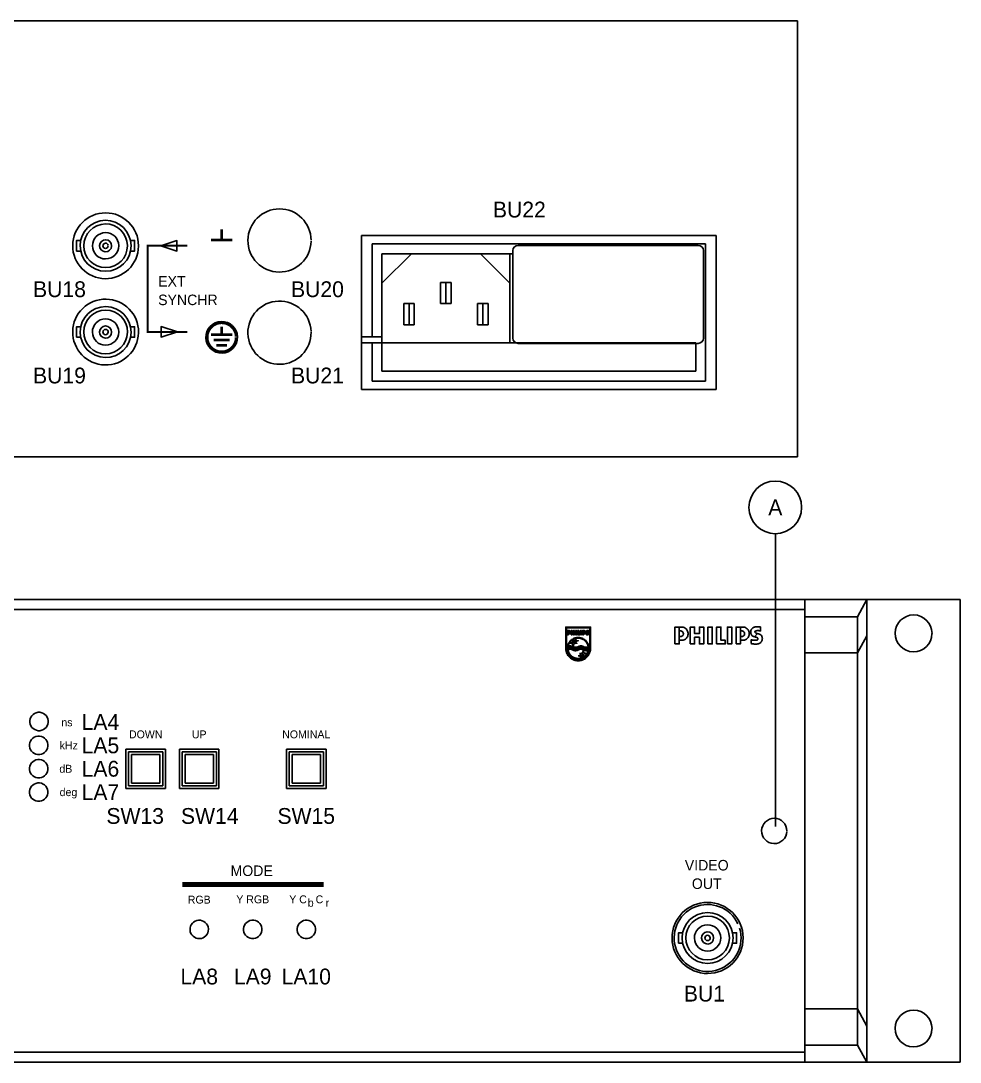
# Model space of a CAD drawing. Extents: x 10 to 493, y 12 to 210.
# Drawn here: x 314.1 to 492.5, y 12.1 to 209.8 of the extents above; entities that cross this region are included whole.
import ezdxf
from ezdxf.enums import TextEntityAlignment as Align

# ---------------------------------------------------------------- set-up
doc = ezdxf.new("R2010")
doc.units = 0
for name, color, linetype in [('KOMPONENT', 10, 'CONTINUOUS'), ('PH-LOGO', 1, 'CONTINUOUS'), ('SERVICE', 5, 'CONTINUOUS'), ('TEKST', 7, 'CONTINUOUS')]:
    doc.layers.add(name, color=color, linetype=linetype)

# ---------------------------------------------------------------- blocks, each defined once
blk = doc.blocks.new('LOGO')
at = {"layer": 'PH-LOGO', "color": 0, "linetype": 'CONTINUOUS'}
for p, q in [((-44.77, 8.26), (-44.88, 8.26)), ((-23.41, 7.03), (-23.84, 7.03))]:
    blk.add_line(p, q, dxfattribs=at)
for points in [[(-45.39, 5.5), (-45.39, 9.54), (-40.67, 9.54), (-40.67, 5.5), (-40.8, 5.5), (-40.8, 9.41), (-45.26, 9.41), (-45.26, 5.5), (-45.39, 5.5)], [(-45.08, 8.09), (-44.88, 8.09), (-44.88, 8.7), (-44.88, 8.88), (-45.08, 8.88), (-45.08, 8.09)], [(-44.88, 8.7), (-44.8, 8.7), (-44.76, 8.69), (-44.73, 8.68), (-44.72, 8.66), (-44.7, 8.64), (-44.69, 8.61), (-44.68, 8.56), (-44.69, 8.51), (-44.71, 8.48), (-44.75, 8.45), (-44.78, 8.44), (-44.8, 8.44), (-44.88, 8.44), (-44.88, 8.26), (-44.76, 8.26), (-44.73, 8.26), (-44.69, 8.27), (-44.65, 8.28), (-44.61, 8.3), (-44.59, 8.32), (-44.56, 8.34), (-44.54, 8.37), (-44.51, 8.39), (-44.5, 8.43), (-44.48, 8.46), (-44.46, 8.51), (-44.46, 8.55), (-44.46, 8.6), (-44.47, 8.64), (-44.48, 8.69), (-44.51, 8.74), (-44.56, 8.8), (-44.6, 8.83), (-44.64, 8.85), (-44.69, 8.87), (-44.73, 8.88), (-44.77, 8.88), (-44.88, 8.88), (-44.88, 8.7)], [(-44.36, 8.09), (-44.15, 8.09), (-44.15, 8.4), (-43.93, 8.4), (-43.93, 8.09), (-43.73, 8.09), (-43.73, 8.88), (-43.93, 8.88), (-43.93, 8.57), (-44.15, 8.57), (-44.15, 8.88), (-44.36, 8.88), (-44.36, 8.09)], [(-43.53, 8.09), (-43.53, 8.88), (-43.32, 8.88), (-43.32, 8.09), (-43.53, 8.09)], [(-43.13, 8.09), (-42.72, 8.09), (-42.72, 8.26), (-42.92, 8.26), (-42.92, 8.88), (-43.13, 8.88), (-43.13, 8.09)], [(-42.62, 8.09), (-42.62, 8.88), (-42.41, 8.88), (-42.41, 8.09), (-42.62, 8.09)], [(-42.21, 8.09), (-42.01, 8.09), (-42.01, 8.7), (-42.01, 8.88), (-42.21, 8.88), (-42.21, 8.09)], [(-42.01, 8.7), (-41.93, 8.7), (-41.89, 8.69), (-41.87, 8.68), (-41.85, 8.66), (-41.83, 8.64), (-41.82, 8.61), (-41.81, 8.56), (-41.82, 8.51), (-41.85, 8.48), (-41.88, 8.45), (-41.91, 8.44), (-41.93, 8.44), (-42.01, 8.44), (-42.01, 8.26), (-41.89, 8.26), (-41.86, 8.26), (-41.82, 8.27), (-41.78, 8.28), (-41.75, 8.3), (-41.72, 8.32), (-41.69, 8.34), (-41.67, 8.37), (-41.65, 8.39), (-41.63, 8.43), (-41.61, 8.46), (-41.6, 8.51), (-41.59, 8.55), (-41.59, 8.6), (-41.6, 8.64), (-41.62, 8.69), (-41.65, 8.74), (-41.69, 8.8), (-41.73, 8.83), (-41.77, 8.85), (-41.82, 8.87), (-41.86, 8.88), (-41.9, 8.88), (-42.01, 8.88), (-42.01, 8.7)], [(-41.19, 8.57), (-41.21, 8.58), (-41.23, 8.59), (-41.26, 8.6), (-41.28, 8.61), (-41.3, 8.62), (-41.31, 8.64), (-41.31, 8.66), (-41.31, 8.67), (-41.29, 8.69), (-41.26, 8.7), (-41.24, 8.71), (-41.21, 8.71), (-41.18, 8.71), (-41.15, 8.71), (-41.12, 8.71), (-41.09, 8.7), (-41.06, 8.7), (-41.04, 8.7), (-41.05, 8.88), (-41.07, 8.88), (-41.1, 8.89), (-41.13, 8.89), (-41.16, 8.89), (-41.19, 8.89), (-41.22, 8.89), (-41.25, 8.89), (-41.28, 8.89), (-41.31, 8.88), (-41.33, 8.88), (-41.36, 8.87), (-41.38, 8.86), (-41.41, 8.84), (-41.43, 8.82), (-41.44, 8.81), (-41.46, 8.79), (-41.48, 8.77), (-41.49, 8.74), (-41.5, 8.71), (-41.5, 8.68), (-41.5, 8.65), (-41.5, 8.62), (-41.5, 8.59), (-41.5, 8.57), (-41.49, 8.54), (-41.48, 8.52), (-41.47, 8.5), (-41.45, 8.49), (-41.44, 8.47), (-41.41, 8.46), (-41.39, 8.44), (-41.36, 8.44), (-41.35, 8.43), (-41.34, 8.43), (-41.19, 8.57)], [(-41.49, 8.1), (-41.46, 8.1), (-41.42, 8.09), (-41.38, 8.09), (-41.35, 8.08), (-41.32, 8.08), (-41.28, 8.08), (-41.25, 8.08), (-41.22, 8.08), (-41.18, 8.09), (-41.14, 8.09), (-41.11, 8.11), (-41.08, 8.12), (-41.06, 8.14), (-41.03, 8.16), (-41.01, 8.18), (-41, 8.21), (-40.98, 8.23), (-40.97, 8.27), (-40.96, 8.31), (-40.96, 8.34), (-40.96, 8.38), (-40.97, 8.41), (-40.98, 8.43), (-40.99, 8.46), (-41.01, 8.48), (-41.02, 8.5), (-41.04, 8.51), (-41.06, 8.52), (-41.09, 8.54), (-41.11, 8.55), (-41.13, 8.56), (-41.16, 8.57), (-41.17, 8.57), (-41.19, 8.57), (-41.34, 8.43), (-41.31, 8.42), (-41.28, 8.41), (-41.25, 8.4), (-41.22, 8.39), (-41.19, 8.38), (-41.18, 8.36), (-41.17, 8.35), (-41.17, 8.33), (-41.17, 8.31), (-41.18, 8.3), (-41.19, 8.28), (-41.22, 8.27), (-41.25, 8.27), (-41.27, 8.26), (-41.31, 8.26), (-41.34, 8.26), (-41.36, 8.26), (-41.39, 8.27), (-41.42, 8.27), (-41.45, 8.28), (-41.47, 8.28), (-41.49, 8.28), (-41.49, 8.1)], [(-24.67, 6.34), (-23.84, 6.34), (-23.84, 8.82), (-23.84, 9.54), (-24.67, 9.54), (-24.67, 6.34)], [(-23.84, 8.82), (-23.53, 8.82), (-23.39, 8.79), (-23.27, 8.72), (-23.19, 8.66), (-23.13, 8.57), (-23.07, 8.46), (-23.04, 8.24), (-23.1, 8.03), (-23.19, 7.93), (-23.32, 7.82), (-23.45, 7.76), (-23.55, 7.75), (-23.84, 7.75), (-23.84, 7.03), (-23.38, 7.03), (-23.23, 7.04), (-23.1, 7.07), (-22.91, 7.13), (-22.78, 7.19), (-22.66, 7.27), (-22.55, 7.37), (-22.47, 7.46), (-22.38, 7.56), (-22.3, 7.71), (-22.23, 7.85), (-22.18, 8.03), (-22.16, 8.19), (-22.16, 8.4), (-22.19, 8.59), (-22.26, 8.78), (-22.38, 8.99), (-22.55, 9.21), (-22.72, 9.34), (-22.88, 9.43), (-23.09, 9.5), (-23.23, 9.52), (-23.41, 9.54), (-23.84, 9.54), (-23.84, 8.82)], [(-21.75, 6.34), (-20.92, 6.34), (-20.92, 7.6), (-20.02, 7.6), (-20.02, 6.34), (-19.19, 6.34), (-19.19, 9.54), (-20.02, 9.54), (-20.02, 8.29), (-20.92, 8.29), (-20.92, 9.54), (-21.75, 9.54), (-21.75, 6.34)], [(-18.39, 6.34), (-18.39, 9.54), (-17.56, 9.54), (-17.56, 6.34), (-18.39, 6.34)], [(-16.76, 6.34), (-15.09, 6.34), (-15.09, 7.03), (-15.92, 7.03), (-15.92, 9.54), (-16.76, 9.54), (-16.76, 6.34)], [(-14.69, 6.34), (-14.69, 9.54), (-13.86, 9.54), (-13.86, 6.34), (-14.69, 6.34)], [(-13.06, 6.34), (-12.22, 6.34), (-12.22, 8.82), (-12.22, 9.54), (-13.06, 9.54), (-13.06, 6.34)], [(-12.22, 8.82), (-11.92, 8.82), (-11.77, 8.79), (-11.65, 8.72), (-11.58, 8.66), (-11.51, 8.57), (-11.45, 8.46), (-11.43, 8.24), (-11.48, 8.03), (-11.57, 7.93), (-11.71, 7.82), (-11.84, 7.76), (-11.93, 7.75), (-12.22, 7.75), (-12.22, 7.03), (-11.76, 7.03), (-11.62, 7.04), (-11.48, 7.07), (-11.3, 7.13), (-11.17, 7.19), (-11.05, 7.27), (-10.94, 7.37), (-10.85, 7.46), (-10.76, 7.56), (-10.68, 7.71), (-10.62, 7.85), (-10.56, 8.03), (-10.55, 8.19), (-10.55, 8.4), (-10.57, 8.59), (-10.64, 8.78), (-10.76, 8.99), (-10.94, 9.21), (-11.11, 9.34), (-11.27, 9.43), (-11.48, 9.5), (-11.62, 9.52), (-11.79, 9.54), (-12.22, 9.54), (-12.22, 8.82)], [(-8.97, 8.3), (-9.05, 8.32), (-9.15, 8.36), (-9.27, 8.39), (-9.36, 8.45), (-9.42, 8.49), (-9.46, 8.55), (-9.48, 8.64), (-9.46, 8.71), (-9.37, 8.77), (-9.28, 8.82), (-9.17, 8.85), (-9.07, 8.87), (-8.93, 8.87), (-8.82, 8.86), (-8.69, 8.85), (-8.57, 8.83), (-8.47, 8.81), (-8.39, 8.8), (-8.4, 9.53), (-8.49, 9.55), (-8.61, 9.56), (-8.74, 9.58), (-8.84, 9.58), (-8.97, 9.59), (-9.1, 9.58), (-9.22, 9.58), (-9.33, 9.58), (-9.45, 9.55), (-9.56, 9.52), (-9.65, 9.49), (-9.77, 9.44), (-9.86, 9.38), (-9.95, 9.32), (-10.01, 9.24), (-10.09, 9.16), (-10.14, 9.09), (-10.18, 8.99), (-10.22, 8.86), (-10.24, 8.75), (-10.26, 8.62), (-10.25, 8.5), (-10.23, 8.38), (-10.22, 8.27), (-10.19, 8.17), (-10.15, 8.08), (-10.1, 8.01), (-10.04, 7.94), (-9.97, 7.87), (-9.89, 7.82), (-9.78, 7.77), (-9.69, 7.74), (-9.63, 7.73), (-9.57, 7.7), (-8.97, 8.3)], [(-10.18, 6.39), (-10.06, 6.37), (-9.89, 6.35), (-9.77, 6.33), (-9.63, 6.32), (-9.49, 6.3), (-9.36, 6.3), (-9.23, 6.31), (-9.09, 6.31), (-8.94, 6.33), (-8.8, 6.36), (-8.67, 6.42), (-8.54, 6.48), (-8.44, 6.55), (-8.35, 6.64), (-8.27, 6.72), (-8.19, 6.83), (-8.15, 6.92), (-8.1, 7.06), (-8.07, 7.22), (-8.06, 7.35), (-8.07, 7.5), (-8.1, 7.64), (-8.14, 7.73), (-8.18, 7.82), (-8.24, 7.92), (-8.31, 7.99), (-8.38, 8.06), (-8.47, 8.1), (-8.56, 8.16), (-8.65, 8.2), (-8.75, 8.24), (-8.84, 8.27), (-8.91, 8.28), (-8.97, 8.3), (-9.57, 7.7), (-9.46, 7.67), (-9.36, 7.63), (-9.24, 7.59), (-9.1, 7.54), (-9, 7.5), (-8.93, 7.44), (-8.9, 7.38), (-8.89, 7.31), (-8.9, 7.23), (-8.94, 7.18), (-9, 7.13), (-9.11, 7.08), (-9.22, 7.05), (-9.32, 7.04), (-9.45, 7.04), (-9.57, 7.04), (-9.68, 7.04), (-9.79, 7.06), (-9.91, 7.07), (-10.03, 7.1), (-10.11, 7.12), (-10.18, 7.13), (-10.18, 6.39)], [(-45.08, 5.5), (-45.08, 5.55), (-45.08, 5.61), (-45.08, 5.67), (-45.07, 5.72), (-45.07, 5.77), (-45.06, 5.83), (-45.05, 5.88), (-45.04, 5.93), (-45.02, 5.99), (-45.01, 6.04), (-45, 6.09), (-44.98, 6.15), (-44.96, 6.22), (-44.93, 6.27), (-44.9, 6.35), (-44.87, 6.41), (-44.85, 6.46), (-44.8, 6.54), (-44.77, 6.6), (-44.72, 6.68), (-44.67, 6.74), (-44.6, 6.82), (-44.53, 6.9), (-44.46, 6.97), (-44.39, 7.04), (-44.31, 7.11), (-44.21, 7.18), (-44.07, 7.27), (-43.92, 7.35), (-43.81, 7.4), (-43.7, 7.44), (-43.62, 7.47), (-43.51, 7.5), (-43.43, 7.52), (-43.33, 7.53), (-43.21, 7.55), (-43.1, 7.55), (-43.03, 7.56), (-43.03, 7.43), (-43.11, 7.42), (-43.18, 7.42), (-43.28, 7.41), (-43.37, 7.4), (-43.47, 7.38), (-43.55, 7.36), (-43.64, 7.33), (-43.73, 7.3), (-43.8, 7.27), (-43.87, 7.24), (-43.94, 7.2), (-44.01, 7.16), (-44.08, 7.11), (-44.16, 7.07), (-44.23, 7.01), (-44.28, 6.96), (-44.33, 6.92), (-44.38, 6.87), (-44.44, 6.82), (-44.47, 6.77), (-44.51, 6.73), (-44.55, 6.68), (-44.59, 6.63), (-44.63, 6.57), (-44.68, 6.5), (-44.71, 6.45), (-44.76, 6.35), (-44.79, 6.29), (-44.81, 6.24), (-44.84, 6.16), (-44.87, 6.08), (-44.89, 6), (-44.91, 5.93), (-44.92, 5.86), (-44.94, 5.77), (-44.95, 5.68), (-44.95, 5.61), (-44.96, 5.56), (-44.96, 5.5), (-45.08, 5.5)], [(-44.06, 5.82), (-44.06, 5.7), (-44.1, 5.72), (-44.16, 5.75), (-44.21, 5.77), (-44.26, 5.78), (-44.31, 5.8), (-44.36, 5.81), (-44.41, 5.82), (-44.46, 5.83), (-44.52, 5.83), (-44.57, 5.83), (-44.63, 5.83), (-44.68, 5.83), (-44.73, 5.82), (-44.78, 5.81), (-44.82, 5.8), (-44.87, 5.79), (-44.91, 5.78), (-44.94, 5.76), (-44.94, 5.77), (-44.91, 5.9), (-44.88, 5.91), (-44.85, 5.92), (-44.78, 5.94), (-44.72, 5.95), (-44.66, 5.96), (-44.62, 5.96), (-44.56, 5.96), (-44.51, 5.96), (-44.46, 5.96), (-44.42, 5.95), (-44.36, 5.94), (-44.31, 5.93), (-44.28, 5.92), (-44.23, 5.9), (-44.2, 5.89), (-44.17, 5.88), (-44.13, 5.86), (-44.09, 5.84), (-44.06, 5.82)], [(-44.69, 6.47), (-44.08, 6.58), (-43.98, 7.19), (-43.87, 6.58), (-43.26, 6.47), (-43.87, 6.37), (-43.98, 5.75), (-44.08, 6.37), (-44.69, 6.47)], [(-43.94, 6.93), (-43.54, 7), (-43.48, 7.39), (-43.41, 7), (-43.02, 6.93), (-43.41, 6.87), (-43.48, 6.47), (-43.54, 6.87), (-43.94, 6.93)], [(-40.98, 5.5), (-40.98, 5.55), (-40.98, 5.61), (-40.99, 5.67), (-40.99, 5.72), (-41, 5.77), (-41.01, 5.83), (-41.01, 5.88), (-41.02, 5.93), (-41.04, 5.99), (-41.05, 6.04), (-41.07, 6.09), (-41.09, 6.15), (-41.11, 6.22), (-41.13, 6.27), (-41.16, 6.35), (-41.19, 6.41), (-41.22, 6.46), (-41.26, 6.54), (-41.3, 6.6), (-41.34, 6.68), (-41.39, 6.74), (-41.46, 6.82), (-41.53, 6.9), (-41.6, 6.97), (-41.68, 7.04), (-41.75, 7.11), (-41.85, 7.18), (-42, 7.27), (-42.14, 7.35), (-42.26, 7.4), (-42.37, 7.44), (-42.45, 7.47), (-42.55, 7.5), (-42.63, 7.52), (-42.73, 7.53), (-42.85, 7.55), (-42.97, 7.55), (-43.03, 7.56), (-43.03, 7.43), (-42.96, 7.42), (-42.88, 7.42), (-42.79, 7.41), (-42.69, 7.4), (-42.6, 7.38), (-42.51, 7.36), (-42.42, 7.33), (-42.34, 7.3), (-42.26, 7.27), (-42.19, 7.24), (-42.13, 7.2), (-42.05, 7.16), (-41.98, 7.11), (-41.91, 7.07), (-41.84, 7.01), (-41.78, 6.96), (-41.73, 6.92), (-41.68, 6.87), (-41.63, 6.82), (-41.59, 6.77), (-41.55, 6.73), (-41.51, 6.68), (-41.47, 6.63), (-41.43, 6.57), (-41.39, 6.5), (-41.36, 6.45), (-41.31, 6.35), (-41.28, 6.29), (-41.25, 6.24), (-41.22, 6.16), (-41.2, 6.08), (-41.17, 6), (-41.16, 5.93), (-41.14, 5.86), (-41.13, 5.77), (-41.12, 5.68), (-41.11, 5.61), (-41.11, 5.56), (-41.11, 5.5), (-40.98, 5.5)], [(-42.01, 5.82), (-42.01, 5.7), (-42.05, 5.72), (-42.11, 5.75), (-42.15, 5.77), (-42.21, 5.78), (-42.26, 5.8), (-42.31, 5.81), (-42.36, 5.82), (-42.41, 5.83), (-42.47, 5.83), (-42.52, 5.83), (-42.57, 5.83), (-42.63, 5.83), (-42.68, 5.82), (-42.73, 5.81), (-42.77, 5.8), (-42.82, 5.79), (-42.85, 5.78), (-42.89, 5.76), (-42.92, 5.75), (-42.97, 5.73), (-43, 5.71), (-43.03, 5.7), (-43.03, 5.82), (-42.99, 5.85), (-42.95, 5.87), (-42.9, 5.89), (-42.86, 5.9), (-42.83, 5.91), (-42.8, 5.92), (-42.73, 5.94), (-42.67, 5.95), (-42.61, 5.96), (-42.56, 5.96), (-42.51, 5.96), (-42.46, 5.96), (-42.41, 5.96), (-42.36, 5.95), (-42.31, 5.94), (-42.26, 5.93), (-42.22, 5.92), (-42.18, 5.9), (-42.15, 5.89), (-42.11, 5.88), (-42.07, 5.86), (-42.04, 5.84), (-42.01, 5.82)], [(-45.39, 5.5), (-45.39, 5.45), (-45.39, 5.38), (-45.38, 5.31), (-45.38, 5.25), (-45.37, 5.19), (-45.36, 5.13), (-45.35, 5.07), (-45.34, 5.01), (-45.32, 4.95), (-45.31, 4.89), (-45.29, 4.83), (-45.27, 4.76), (-45.24, 4.68), (-45.22, 4.62), (-45.18, 4.53), (-45.14, 4.46), (-45.12, 4.4), (-45.07, 4.32), (-45.03, 4.24), (-44.97, 4.16), (-44.92, 4.08), (-44.84, 3.99), (-44.76, 3.9), (-44.68, 3.82), (-44.59, 3.74), (-44.5, 3.66), (-44.39, 3.58), (-44.22, 3.47), (-44.05, 3.38), (-43.92, 3.32), (-43.79, 3.27), (-43.71, 3.24), (-43.58, 3.21), (-43.49, 3.19), (-43.37, 3.17), (-43.24, 3.15), (-43.1, 3.15), (-43.03, 3.14), (-43.03, 3.28), (-43.12, 3.28), (-43.21, 3.28), (-43.32, 3.29), (-43.43, 3.31), (-43.53, 3.33), (-43.63, 3.36), (-43.74, 3.39), (-43.84, 3.43), (-43.93, 3.46), (-44, 3.5), (-44.08, 3.54), (-44.17, 3.59), (-44.26, 3.64), (-44.33, 3.7), (-44.41, 3.76), (-44.48, 3.81), (-44.54, 3.86), (-44.6, 3.92), (-44.66, 3.98), (-44.71, 4.04), (-44.75, 4.08), (-44.79, 4.14), (-44.84, 4.2), (-44.89, 4.27), (-44.94, 4.35), (-44.97, 4.41), (-45.03, 4.51), (-45.06, 4.59), (-45.09, 4.66), (-45.13, 4.74), (-45.16, 4.83), (-45.19, 4.93), (-45.2, 5.01), (-45.22, 5.09), (-45.24, 5.2), (-45.25, 5.3), (-45.26, 5.38), (-45.26, 5.44), (-45.26, 5.5), (-45.39, 5.5)], [(-45.08, 5.5), (-45.08, 5.46), (-45.08, 5.4), (-45.08, 5.34), (-45.07, 5.28), (-45.07, 5.23), (-45.06, 5.18), (-45.05, 5.13), (-45.04, 5.08), (-45.02, 5.02), (-45.01, 4.97), (-45, 4.91), (-44.98, 4.85), (-44.96, 4.79), (-44.93, 4.73), (-44.9, 4.66), (-44.87, 4.59), (-44.85, 4.54), (-44.8, 4.47), (-44.77, 4.41), (-44.72, 4.33), (-44.67, 4.27), (-44.6, 4.19), (-44.53, 4.11), (-44.46, 4.04), (-44.39, 3.97), (-44.31, 3.9), (-44.21, 3.82), (-44.07, 3.73), (-43.92, 3.65), (-43.81, 3.6), (-43.7, 3.56), (-43.62, 3.54), (-43.51, 3.51), (-43.43, 3.49), (-43.33, 3.47), (-43.21, 3.46), (-43.1, 3.45), (-43.03, 3.45), (-43.03, 3.58), (-43.11, 3.58), (-43.18, 3.59), (-43.28, 3.6), (-43.37, 3.61), (-43.47, 3.63), (-43.55, 3.65), (-43.64, 3.68), (-43.73, 3.71), (-43.8, 3.74), (-43.87, 3.77), (-43.94, 3.81), (-44.01, 3.85), (-44.08, 3.9), (-44.16, 3.94), (-44.23, 4), (-44.28, 4.04), (-44.33, 4.09), (-44.38, 4.14), (-44.44, 4.19), (-44.47, 4.23), (-44.51, 4.28), (-44.55, 4.33), (-44.59, 4.38), (-44.63, 4.44), (-44.68, 4.5), (-44.71, 4.56), (-44.76, 4.65), (-44.79, 4.71), (-44.81, 4.77), (-44.84, 4.85), (-44.87, 4.93), (-44.89, 5.01), (-44.91, 5.07), (-44.92, 5.15), (-44.94, 5.24), (-44.95, 5.32), (-44.95, 5.4), (-44.96, 5.45), (-44.96, 5.5), (-45.08, 5.5)], [(-44.06, 5.57), (-44.06, 5.44), (-44.1, 5.46), (-44.16, 5.49), (-44.21, 5.51), (-44.26, 5.53), (-44.31, 5.54), (-44.36, 5.56), (-44.41, 5.57), (-44.46, 5.57), (-44.52, 5.58), (-44.57, 5.58), (-44.63, 5.58), (-44.68, 5.57), (-44.73, 5.56), (-44.78, 5.56), (-44.82, 5.55), (-44.87, 5.53), (-44.91, 5.52), (-44.94, 5.51), (-44.94, 5.51), (-44.96, 5.5), (-44.95, 5.63), (-44.91, 5.65), (-44.88, 5.66), (-44.85, 5.67), (-44.78, 5.68), (-44.72, 5.69), (-44.66, 5.7), (-44.62, 5.7), (-44.56, 5.71), (-44.51, 5.7), (-44.46, 5.7), (-44.42, 5.69), (-44.36, 5.68), (-44.31, 5.67), (-44.28, 5.66), (-44.23, 5.65), (-44.2, 5.64), (-44.17, 5.62), (-44.13, 5.6), (-44.09, 5.58), (-44.06, 5.57)], [(-44.06, 5.31), (-44.06, 5.18), (-44.1, 5.21), (-44.16, 5.23), (-44.2, 5.25), (-44.26, 5.27), (-44.31, 5.29), (-44.36, 5.3), (-44.41, 5.31), (-44.46, 5.32), (-44.52, 5.32), (-44.57, 5.32), (-44.62, 5.32), (-44.68, 5.32), (-44.73, 5.31), (-44.77, 5.3), (-44.82, 5.29), (-44.87, 5.28), (-44.9, 5.27), (-44.94, 5.25), (-44.94, 5.25), (-44.95, 5.38), (-44.91, 5.39), (-44.88, 5.4), (-44.85, 5.41), (-44.78, 5.43), (-44.71, 5.44), (-44.66, 5.45), (-44.61, 5.45), (-44.56, 5.45), (-44.51, 5.45), (-44.46, 5.44), (-44.41, 5.44), (-44.36, 5.43), (-44.31, 5.42), (-44.27, 5.41), (-44.23, 5.39), (-44.2, 5.38), (-44.16, 5.37), (-44.13, 5.35), (-44.09, 5.33), (-44.06, 5.31)], [(-44.06, 5.7), (-44.06, 5.82), (-44.01, 5.8), (-43.96, 5.77), (-43.91, 5.75), (-43.86, 5.74), (-43.81, 5.72), (-43.75, 5.71), (-43.7, 5.7), (-43.65, 5.69), (-43.6, 5.69), (-43.55, 5.69), (-43.49, 5.69), (-43.44, 5.69), (-43.39, 5.7), (-43.34, 5.71), (-43.29, 5.72), (-43.25, 5.73), (-43.21, 5.74), (-43.18, 5.76), (-43.14, 5.77), (-43.1, 5.79), (-43.06, 5.81), (-43.03, 5.82), (-43.03, 5.7), (-43.07, 5.67), (-43.11, 5.65), (-43.17, 5.63), (-43.2, 5.62), (-43.23, 5.61), (-43.27, 5.6), (-43.34, 5.58), (-43.4, 5.57), (-43.45, 5.56), (-43.5, 5.56), (-43.55, 5.56), (-43.61, 5.56), (-43.66, 5.56), (-43.7, 5.57), (-43.75, 5.58), (-43.8, 5.59), (-43.84, 5.6), (-43.88, 5.62), (-43.92, 5.63), (-43.95, 5.64), (-43.99, 5.66), (-44.03, 5.68), (-44.06, 5.7)], [(-44.06, 5.44), (-44.06, 5.57), (-44.01, 5.54), (-43.96, 5.52), (-43.91, 5.5), (-43.86, 5.48), (-43.81, 5.46), (-43.75, 5.45), (-43.7, 5.44), (-43.65, 5.44), (-43.6, 5.43), (-43.55, 5.43), (-43.49, 5.43), (-43.44, 5.44), (-43.39, 5.44), (-43.34, 5.45), (-43.29, 5.46), (-43.25, 5.47), (-43.21, 5.49), (-43.18, 5.5), (-43.14, 5.51), (-43.1, 5.53), (-43.06, 5.55), (-43.03, 5.57), (-43.03, 5.44), (-43.07, 5.42), (-43.11, 5.4), (-43.17, 5.38), (-43.2, 5.36), (-43.23, 5.35), (-43.27, 5.34), (-43.34, 5.32), (-43.4, 5.31), (-43.45, 5.31), (-43.5, 5.3), (-43.55, 5.3), (-43.61, 5.3), (-43.66, 5.31), (-43.7, 5.31), (-43.75, 5.32), (-43.8, 5.33), (-43.84, 5.35), (-43.88, 5.36), (-43.92, 5.37), (-43.95, 5.39), (-43.99, 5.4), (-44.03, 5.42), (-44.06, 5.44)], [(-44.06, 5.18), (-44.06, 5.31), (-44.01, 5.29), (-43.96, 5.26), (-43.91, 5.24), (-43.86, 5.22), (-43.81, 5.21), (-43.75, 5.19), (-43.7, 5.18), (-43.65, 5.18), (-43.6, 5.18), (-43.55, 5.17), (-43.49, 5.17), (-43.44, 5.18), (-43.39, 5.19), (-43.34, 5.2), (-43.29, 5.21), (-43.25, 5.22), (-43.21, 5.23), (-43.18, 5.24), (-43.14, 5.26), (-43.1, 5.28), (-43.06, 5.3), (-43.03, 5.31), (-43.03, 5.18), (-43.07, 5.16), (-43.11, 5.14), (-43.17, 5.12), (-43.2, 5.1), (-43.23, 5.09), (-43.27, 5.08), (-43.34, 5.07), (-43.4, 5.06), (-43.45, 5.05), (-43.5, 5.05), (-43.55, 5.04), (-43.61, 5.05), (-43.66, 5.05), (-43.7, 5.06), (-43.75, 5.07), (-43.8, 5.08), (-43.84, 5.09), (-43.88, 5.1), (-43.92, 5.11), (-43.95, 5.13), (-43.99, 5.15), (-44.03, 5.17), (-44.06, 5.18)], [(-42.01, 5.57), (-42.01, 5.44), (-42.05, 5.46), (-42.11, 5.49), (-42.15, 5.51), (-42.21, 5.53), (-42.26, 5.54), (-42.31, 5.56), (-42.36, 5.57), (-42.41, 5.57), (-42.47, 5.58), (-42.52, 5.58), (-42.57, 5.58), (-42.63, 5.57), (-42.68, 5.56), (-42.73, 5.56), (-42.77, 5.55), (-42.82, 5.53), (-42.85, 5.52), (-42.89, 5.51), (-42.92, 5.49), (-42.97, 5.47), (-43, 5.46), (-43.03, 5.44), (-43.03, 5.57), (-42.99, 5.59), (-42.95, 5.61), (-42.9, 5.63), (-42.86, 5.65), (-42.83, 5.66), (-42.8, 5.67), (-42.73, 5.68), (-42.67, 5.69), (-42.61, 5.7), (-42.56, 5.7), (-42.51, 5.71), (-42.46, 5.7), (-42.41, 5.7), (-42.36, 5.69), (-42.31, 5.68), (-42.26, 5.67), (-42.22, 5.66), (-42.18, 5.65), (-42.15, 5.64), (-42.11, 5.62), (-42.07, 5.6), (-42.04, 5.58), (-42.01, 5.57)], [(-40.98, 5.5), (-40.98, 5.46), (-40.98, 5.4), (-40.99, 5.34), (-40.99, 5.28), (-41, 5.23), (-41.01, 5.18), (-41.01, 5.13), (-41.02, 5.08), (-41.04, 5.02), (-41.05, 4.97), (-41.07, 4.91), (-41.09, 4.85), (-41.11, 4.79), (-41.13, 4.73), (-41.16, 4.66), (-41.19, 4.59), (-41.22, 4.54), (-41.26, 4.47), (-41.3, 4.41), (-41.34, 4.33), (-41.39, 4.27), (-41.46, 4.19), (-41.53, 4.11), (-41.6, 4.04), (-41.68, 3.97), (-41.75, 3.9), (-41.85, 3.82), (-42, 3.73), (-42.14, 3.65), (-42.26, 3.6), (-42.37, 3.56), (-42.45, 3.54), (-42.55, 3.51), (-42.63, 3.49), (-42.73, 3.47), (-42.85, 3.46), (-42.97, 3.45), (-43.03, 3.45), (-43.03, 3.58), (-42.96, 3.58), (-42.88, 3.59), (-42.79, 3.6), (-42.69, 3.61), (-42.6, 3.63), (-42.51, 3.65), (-42.42, 3.68), (-42.34, 3.71), (-42.26, 3.74), (-42.19, 3.77), (-42.13, 3.81), (-42.05, 3.85), (-41.98, 3.9), (-41.91, 3.94), (-41.84, 4), (-41.78, 4.04), (-41.73, 4.09), (-41.68, 4.14), (-41.63, 4.19), (-41.59, 4.23), (-41.55, 4.28), (-41.51, 4.33), (-41.47, 4.38), (-41.43, 4.44), (-41.39, 4.5), (-41.36, 4.56), (-41.31, 4.65), (-41.28, 4.71), (-41.25, 4.77), (-41.22, 4.85), (-41.2, 4.93), (-41.17, 5.01), (-41.16, 5.07), (-41.14, 5.15), (-41.13, 5.24), (-41.12, 5.32), (-41.11, 5.4), (-41.11, 5.45), (-41.11, 5.5), (-40.98, 5.5)], [(-40.67, 5.5), (-40.67, 5.45), (-40.68, 5.38), (-40.68, 5.31), (-40.69, 5.25), (-40.69, 5.19), (-40.7, 5.13), (-40.71, 5.07), (-40.72, 5.01), (-40.74, 4.95), (-40.75, 4.89), (-40.77, 4.83), (-40.79, 4.76), (-40.82, 4.68), (-40.85, 4.62), (-40.88, 4.53), (-40.92, 4.46), (-40.94, 4.4), (-40.99, 4.32), (-41.04, 4.24), (-41.09, 4.16), (-41.15, 4.08), (-41.22, 3.99), (-41.3, 3.9), (-41.38, 3.82), (-41.47, 3.74), (-41.56, 3.66), (-41.67, 3.58), (-41.84, 3.47), (-42.01, 3.38), (-42.14, 3.32), (-42.27, 3.27), (-42.36, 3.24), (-42.48, 3.21), (-42.57, 3.19), (-42.69, 3.17), (-42.82, 3.15), (-42.96, 3.15), (-43.03, 3.14), (-43.03, 3.28), (-42.94, 3.28), (-42.85, 3.28), (-42.74, 3.29), (-42.64, 3.31), (-42.53, 3.33), (-42.43, 3.36), (-42.32, 3.39), (-42.23, 3.43), (-42.14, 3.46), (-42.06, 3.5), (-41.98, 3.54), (-41.89, 3.59), (-41.81, 3.64), (-41.73, 3.7), (-41.65, 3.76), (-41.58, 3.81), (-41.52, 3.86), (-41.47, 3.92), (-41.41, 3.98), (-41.35, 4.04), (-41.31, 4.08), (-41.27, 4.14), (-41.22, 4.2), (-41.18, 4.27), (-41.13, 4.35), (-41.09, 4.41), (-41.03, 4.51), (-41, 4.59), (-40.97, 4.66), (-40.94, 4.74), (-40.91, 4.83), (-40.88, 4.93), (-40.86, 5.01), (-40.84, 5.09), (-40.82, 5.2), (-40.81, 5.3), (-40.81, 5.38), (-40.8, 5.44), (-40.8, 5.5), (-40.67, 5.5)], [(-42.01, 5.31), (-42.01, 5.18), (-42.05, 5.21), (-42.11, 5.23), (-42.15, 5.25), (-42.21, 5.27), (-42.26, 5.29), (-42.31, 5.3), (-42.36, 5.31), (-42.41, 5.32), (-42.47, 5.32), (-42.52, 5.32), (-42.57, 5.32), (-42.63, 5.32), (-42.68, 5.31), (-42.73, 5.3), (-42.77, 5.29), (-42.82, 5.28), (-42.85, 5.26), (-42.89, 5.25), (-42.92, 5.24), (-42.97, 5.22), (-43, 5.2), (-43.03, 5.18), (-43.03, 5.31), (-42.99, 5.33), (-42.95, 5.35), (-42.9, 5.38), (-42.86, 5.39), (-42.83, 5.4), (-42.8, 5.41), (-42.73, 5.43), (-42.67, 5.44), (-42.61, 5.44), (-42.56, 5.45), (-42.51, 5.45), (-42.46, 5.45), (-42.41, 5.44), (-42.36, 5.44), (-42.31, 5.43), (-42.26, 5.42), (-42.22, 5.41), (-42.18, 5.39), (-42.15, 5.38), (-42.11, 5.36), (-42.07, 5.35), (-42.04, 5.33), (-42.01, 5.31)], [(-43.02, 4.07), (-42.63, 4.14), (-42.56, 4.54), (-42.49, 4.14), (-42.1, 4.07), (-42.49, 4.01), (-42.56, 3.61), (-42.63, 4.01), (-43.02, 4.07)], [(-42.79, 4.54), (-42.17, 4.65), (-42.07, 5.26), (-41.97, 4.65), (-41.35, 4.54), (-41.97, 4.44), (-42.07, 3.82), (-42.17, 4.44), (-42.79, 4.54)], [(-42.01, 5.7), (-42.01, 5.82), (-41.96, 5.8), (-41.91, 5.77), (-41.86, 5.75), (-41.81, 5.74), (-41.75, 5.72), (-41.7, 5.71), (-41.65, 5.7), (-41.6, 5.69), (-41.55, 5.69), (-41.5, 5.69), (-41.44, 5.69), (-41.38, 5.69), (-41.33, 5.7), (-41.29, 5.71), (-41.24, 5.72), (-41.2, 5.73), (-41.16, 5.74), (-41.12, 5.76), (-41.13, 5.75), (-41.11, 5.63), (-41.15, 5.62), (-41.18, 5.61), (-41.21, 5.6), (-41.28, 5.58), (-41.35, 5.57), (-41.4, 5.56), (-41.45, 5.56), (-41.5, 5.56), (-41.56, 5.56), (-41.6, 5.56), (-41.65, 5.57), (-41.7, 5.58), (-41.75, 5.59), (-41.79, 5.6), (-41.83, 5.62), (-41.87, 5.63), (-41.9, 5.64), (-41.94, 5.66), (-41.98, 5.68), (-42.01, 5.7)], [(-42.01, 5.44), (-42.01, 5.57), (-41.96, 5.54), (-41.91, 5.52), (-41.86, 5.5), (-41.81, 5.48), (-41.75, 5.46), (-41.7, 5.45), (-41.65, 5.44), (-41.6, 5.44), (-41.55, 5.43), (-41.5, 5.43), (-41.44, 5.43), (-41.38, 5.44), (-41.33, 5.44), (-41.29, 5.45), (-41.24, 5.46), (-41.2, 5.47), (-41.16, 5.49), (-41.12, 5.5), (-41.13, 5.5), (-41.11, 5.51), (-41.11, 5.38), (-41.15, 5.36), (-41.18, 5.35), (-41.21, 5.34), (-41.28, 5.32), (-41.35, 5.31), (-41.4, 5.31), (-41.45, 5.3), (-41.5, 5.3), (-41.56, 5.3), (-41.6, 5.31), (-41.65, 5.31), (-41.7, 5.32), (-41.75, 5.33), (-41.79, 5.35), (-41.83, 5.36), (-41.87, 5.37), (-41.9, 5.39), (-41.94, 5.4), (-41.98, 5.42), (-42.01, 5.44)], [(-42.01, 5.18), (-42.01, 5.31), (-41.96, 5.29), (-41.91, 5.26), (-41.86, 5.24), (-41.81, 5.22), (-41.75, 5.21), (-41.7, 5.19), (-41.65, 5.18), (-41.6, 5.18), (-41.55, 5.18), (-41.5, 5.17), (-41.44, 5.17), (-41.38, 5.18), (-41.33, 5.19), (-41.29, 5.2), (-41.24, 5.21), (-41.2, 5.22), (-41.16, 5.23), (-41.12, 5.24), (-41.13, 5.24), (-41.15, 5.1), (-41.18, 5.09), (-41.21, 5.08), (-41.28, 5.07), (-41.35, 5.06), (-41.4, 5.05), (-41.45, 5.05), (-41.5, 5.04), (-41.56, 5.05), (-41.6, 5.05), (-41.65, 5.06), (-41.7, 5.07), (-41.75, 5.08), (-41.79, 5.09), (-41.83, 5.1), (-41.87, 5.11), (-41.9, 5.13), (-41.94, 5.15), (-41.98, 5.17), (-42.01, 5.18)]]:
    blk.add_lwpolyline(points, close=True, dxfattribs=at)
blk = doc.blocks.new('2UHANDTG')
at = {"layer": 'KOMPONENT', "color": 0}
for p, q in [((0, 43.9), (0, -43.9)), ((11.8, 43.9), (0, 43.9)), ((11.8, -43.9), (11.8, 43.9)), ((29.5, 43.9), (11.8, 43.9)), ((11.8, 43.9), (11.8, -43.9)), ((29.5, -43.9), (29.5, 43.9)), ((0, 40.65), (0, -40.65)), ((10, 40.65), (0, 40.65)), ((10, -40.65), (10, 40.65)), ((0, 33.8), (0, -33.8)), ((10, 33.8), (0, 33.8)), ((10, -33.8), (10, 33.8)), ((0, -33.8), (10, -33.8)), ((0, -40.65), (10, -40.65)), ((0, -43.9), (11.8, -43.9)), ((11.8, -43.9), (29.5, -43.9))]:
    blk.add_line(p, q, dxfattribs=at)
for points in [[(10, 40.65), (11.8, 43.9)], [(10, 33.8), (11.8, 37.05)], [(10, -33.8), (11.8, -37.05)], [(10, -40.65), (11.8, -43.9)]]:
    blk.add_lwpolyline(points, dxfattribs=at)
for centre in [(20.65, 37.5), (20.65, -37.5)]:
    blk.add_arc(centre, 3.5, 0, 359.0978, dxfattribs=at)

msp = doc.modelspace()

# ---------------------------------------------------------------- linework, layer by layer
at = {"layer": 'KOMPONENT', "color": 0}
for p, q in [((40, 209.78), (461.6, 209.78)), ((461.6, 209.78), (461.6, 127)), ((378.8, 169), (378.8, 139.8)), ((446.2, 169), (378.8, 169)), ((378.8, 169), (378.8, 139.8)), ((446.2, 169), (378.8, 169)), ((446.2, 139.8), (446.2, 169)), ((446.2, 139.8), (446.2, 169)), ((380.85, 167.45), (380.85, 149.8)), ((444.15, 167.45), (380.85, 167.45)), ((407.56, 166.15), (407.56, 149.55)), ((442.76, 167.15), (408.56, 167.15)), ((443.76, 149.55), (443.76, 166.15)), ((444.15, 141.35), (444.15, 167.45)), ((388.3, 165.55), (382.7, 159.95)), ((382.7, 165.55), (382.7, 143.25)), ((407.56, 165.55), (382.7, 165.55)), ((401.4, 165.55), (407, 159.95)), ((393.85, 160.1), (393.85, 156.1)), ((395.85, 160.1), (393.85, 160.1)), ((395.85, 156.1), (395.85, 160.1)), ((386.85, 156.1), (386.85, 152.1)), ((388.85, 156.1), (386.85, 156.1)), ((388.85, 152.1), (388.85, 156.1)), ((393.85, 156.1), (395.85, 156.1)), ((400.85, 156.1), (400.85, 152.1)), ((402.85, 156.1), (400.85, 156.1)), ((402.85, 152.1), (402.85, 156.1)), ((386.85, 152.1), (388.85, 152.1)), ((400.85, 152.1), (402.85, 152.1)), ((378.8, 148.65), (442.3, 148.65)), ((408.56, 148.55), (442.76, 148.55)), ((442.3, 143.25), (442.3, 148.65)), ((382.7, 143.25), (442.3, 143.25)), ((380.85, 141.35), (444.15, 141.35)), ((378.8, 139.8), (446.2, 139.8)), ((378.8, 139.8), (446.2, 139.8)), ((461.6, 127), (40, 127)), ((463, 99.9), (40, 99.9)), ((463, 98), (40, 98)), ((334.11, 71.53), (334.11, 64.03)), ((341.61, 71.53), (334.11, 71.53)), ((341.61, 64.03), (341.61, 71.53)), ((344.27, 71.53), (344.27, 64.03)), ((351.77, 71.53), (344.27, 71.53)), ((351.77, 64.03), (351.77, 71.53)), ((364.59, 71.53), (364.59, 64.03)), ((372.09, 71.53), (364.59, 71.53)), ((372.09, 64.03), (372.09, 71.53)), ((334.61, 71.03), (334.61, 64.53)), ((341.11, 71.03), (334.61, 71.03)), ((335.16, 70.48), (335.16, 65.08)), ((340.56, 70.48), (335.16, 70.48)), ((340.56, 65.08), (340.56, 70.48)), ((341.11, 64.53), (341.11, 71.03)), ((344.77, 71.03), (344.77, 64.53)), ((351.27, 71.03), (344.77, 71.03)), ((345.32, 70.48), (345.32, 65.08)), ((350.72, 70.48), (345.32, 70.48)), ((350.72, 65.08), (350.72, 70.48)), ((351.27, 64.53), (351.27, 71.03)), ((365.09, 71.03), (365.09, 64.53)), ((371.59, 71.03), (365.09, 71.03)), ((365.64, 70.48), (365.64, 65.08)), ((371.04, 70.48), (365.64, 70.48)), ((371.04, 65.08), (371.04, 70.48)), ((371.59, 64.53), (371.59, 71.03)), ((334.11, 64.03), (341.61, 64.03)), ((334.61, 64.53), (341.11, 64.53)), ((335.16, 65.08), (340.56, 65.08)), ((344.27, 64.03), (351.77, 64.03)), ((344.77, 64.53), (351.27, 64.53)), ((345.32, 65.08), (350.72, 65.08)), ((364.59, 64.03), (372.09, 64.03)), ((365.09, 64.53), (371.59, 64.53)), ((365.64, 65.08), (371.04, 65.08)), ((40, 14), (463, 14)), ((40, 12.1), (463, 12.1))]:
    msp.add_line(p, q, dxfattribs=at)
at = {"layer": 'KOMPONENT', "color": 0, "linetype": 'CONTINUOUS'}
for points in [[(325.52, 168.08), (324.74, 168.08), (324.74, 166.08)], [(334.96, 166.08), (335.74, 166.08), (335.74, 168.08), (334.96, 168.08)], [(324.74, 166.08), (325.52, 166.08)], [(325.52, 151.7), (324.74, 151.7), (324.74, 149.7)], [(334.96, 149.7), (335.74, 149.7), (335.74, 151.7), (334.96, 151.7)], [(324.74, 149.7), (325.52, 149.7)], [(439.82, 36.68), (439.04, 36.68), (439.04, 34.68)], [(449.26, 34.68), (450.04, 34.68), (450.04, 36.68), (449.26, 36.68)], [(439.04, 34.68), (439.82, 34.68)]]:
    msp.add_lwpolyline(points, dxfattribs=at)
at = {"layer": 'KOMPONENT', "color": 0}
for points in [[(407, 165.55), (407, 148.65)], [(394.85, 160.1), (394.85, 156.1)], [(387.85, 156.1), (387.85, 152.1)], [(401.85, 156.1), (401.85, 152.1)], [(378.8, 149.8), (382.8, 149.8)], [(380.85, 148.65), (380.85, 141.35)], [(463, 99.9), (463, 14)]]:
    msp.add_lwpolyline(points, dxfattribs=at)
msp.add_lwpolyline([(463, 22.2), (473, 22.2), (473, 89.8), (463, 89.8)], close=True, dxfattribs=at)
for centre, radius, start, end in [((330.24, 167.08), 6.25, 0.1552, 359.1132), ((408.56, 166.15), 1, 90, 180), ((442.76, 166.15), 1, 0, 90), ((330.24, 150.7), 6.25, 359.4819, 358.4401), ((408.56, 149.55), 1, 180, 270), ((442.76, 149.55), 1, 270, 0), ((317.61, 76.77), 1.75, 5.9234, 5.6847), ((317.54, 72.24), 1.75, 5.9234, 5.6847), ((317.54, 67.8), 1.75, 5.9234, 5.6847), ((317.54, 63.36), 1.75, 5.9234, 5.6847), ((457.2, 56), 2.4, 0.1382, 357.4603), ((444.54, 35.68), 6.75, 0.4178, 0.0003), ((444.54, 35.68), 6.35, 25.012, 17.2779), ((348.02, 37.3), 1.75, 4.4996, 1.6509), ((358.18, 37.3), 1.75, 5.9234, 5.6847), ((368.34, 37.3), 1.75, 5.9234, 5.6847)]:
    msp.add_arc(centre, radius, start, end, dxfattribs=at)
at = {"layer": 'KOMPONENT', "color": 0, "linetype": 'CONTINUOUS'}
for centre, radius, start, end in [((330.24, 167.08), 4.83, 0.503, 359.8938), ((330.24, 167.08), 4.15, 0.5785, 359.8778), ((330.24, 167.08), 2.5, 0.9642, 359.7964), ((330.24, 167.08), 1.15, 359.5299, 356.8366), ((330.24, 167.08), 0.5, 5.2539, 352.5486), ((330.24, 150.7), 4.83, 359.4252, 358.8739), ((330.24, 150.7), 4.15, 359.9834, 359.3345), ((330.24, 150.7), 2.5, 1.0362, 359.9727), ((330.24, 150.7), 1.15, 359.9376, 357.5895), ((330.24, 150.7), 0.5, 359.8471, 353.9093), ((444.54, 35.68), 4.83, 0.0005, 0.0004), ((444.54, 35.68), 4.15, 0.0005, 359.3116), ((444.54, 35.68), 2.5, 1.1565, 0.0009), ((444.54, 35.68), 1.15, 2.543, 2.4539), ((444.54, 35.68), 0.5, 6.062, 0.0046)]:
    msp.add_arc(centre, radius, start, end, dxfattribs=at)
at = {"layer": 'SERVICE', "color": 0}
msp.add_lwpolyline([(457.41, 112.37), (457.41, 56.84)], dxfattribs=at)
msp.add_arc((457.4, 117.42), 5, 0.6103, 359.7717, dxfattribs=at)
at = {"layer": 'TEKST', "color": 0}
for points, const_width in [([(350.28, 168.2), (354.28, 168.2), (352.28, 168.2), (352.28, 170.2)], 0.5), ([(345.74, 167.08), (338.24, 167.08), (338.24, 150.73), (345.74, 150.73)], 0.4), ([(350.28, 150.2), (354.28, 150.2)], 0.5), ([(352.28, 150.2), (352.28, 151.7)], 0.5), ([(350.78, 149.2), (353.78, 149.2)], 0.5), ([(351.28, 148.2), (353.28, 148.2)], 0.5), ([(344.81, 45.83), (371.67, 45.83)], 1)]:
    msp.add_lwpolyline(points, dxfattribs=dict(at, const_width=const_width))
for points in [[(340.72, 167.08), (343.77, 166.08), (343.77, 168.07), (340.72, 167.08)], [(343.87, 150.73), (340.77, 151.74), (340.77, 149.75), (343.87, 150.73)]]:
    msp.add_lwpolyline(points, close=True, dxfattribs=at)
at = {"layer": 'TEKST', "color": 0, "const_width": 0.5}
for points in [[(355.03, 149.83, 0.976444), (349.53, 149.7, 1)], [(349.53, 149.7, 1), (355.03, 149.7, 0.000826), (355.03, 149.71, 1)]]:
    msp.add_lwpolyline(points, format="xyb", dxfattribs=at)
at = {"layer": 'TEKST', "color": 0}
for centre, radius, start, end in [((363.26, 168.08), 6, 0.4853, 358.8632), ((363.26, 150.58), 6, 2.3705, 0.7495), ((352.28, 149.7), 3, 1.8414, 1.2386)]:
    msp.add_arc(centre, radius, start, end, dxfattribs=at)

# ---------------------------------------------------------------- block references
at = {"layer": 'KOMPONENT', "color": 0}
msp.add_blockref('2UHANDTG', (463, 56), dxfattribs=at)
at = {"layer": 'TEKST', "color": 0}
msp.add_blockref('LOGO', (463, 85.16), dxfattribs=at)

# ---------------------------------------------------------------- texts
at = {"layer": 'SERVICE', "color": 0}
for s, p in [('BU22', (408.8, 172.45)), ('BU18', (321.49, 157.33)), ('BU20', (370.47, 157.33)), ('BU19', (321.49, 140.95)), ('BU21', (370.47, 140.95)), ('LA4', (329.26, 75.18)), ('LA5', (329.26, 70.74)), ('LA6', (329.26, 66.3)), ('LA7', (329.26, 61.86)), ('SW13', (335.86, 57.34)), ('SW14', (350.02, 57.34)), ('SW15', (368.34, 57.34)), ('LA8', (348.02, 26.86)), ('LA9', (358.18, 26.86)), ('LA10', (368.34, 26.86)), ('BU1', (443.94, 23.61))]:
    msp.add_text(s, height=3, dxfattribs=at).set_placement(p, align=Align.CENTER)
msp.add_text('A', height=3, dxfattribs=at).set_placement((457.4, 117.42), align=Align.MIDDLE)
at = {"layer": 'TEKST', "color": 0}
for s, height, p in [('EXT', 2, (340.22, 159.33)), ('SYNCHR', 2, (340.22, 155.81)), ('b', 1.5, (368.63, 41.61)), ('r', 1.5, (372.04, 41.61))]:
    msp.add_text(s, height=height, dxfattribs=at).set_placement(p)
at = {"layer": 'TEKST', "color": 0, "linetype": 'CONTINUOUS'}
for s, p in [('ns', (322.9, 75.86)), ('DOWN', (337.86, 73.58)), ('UP', (348.02, 73.58)), ('NOMINAL', (368.34, 73.58)), ('kHz', (323.25, 71.49)), ('dB', (322.69, 67.05)), ('deg', (323.19, 62.61)), ('RGB', (348.02, 42.2)), ('Y RGB', (358.18, 42.26)), ('Y C   C', (368.34, 42.26))]:
    msp.add_text(s, height=1.5, dxfattribs=at).set_placement(p, align=Align.CENTER)
at = {"layer": 'TEKST', "color": 0}
for s, p in [('MODE', (357.98, 47.44)), ('VIDEO', (444.38, 48.49)), ('OUT', (444.38, 44.98))]:
    msp.add_text(s, height=2, dxfattribs=at).set_placement(p, align=Align.CENTER)

doc.saveas('drawing.dxf')
